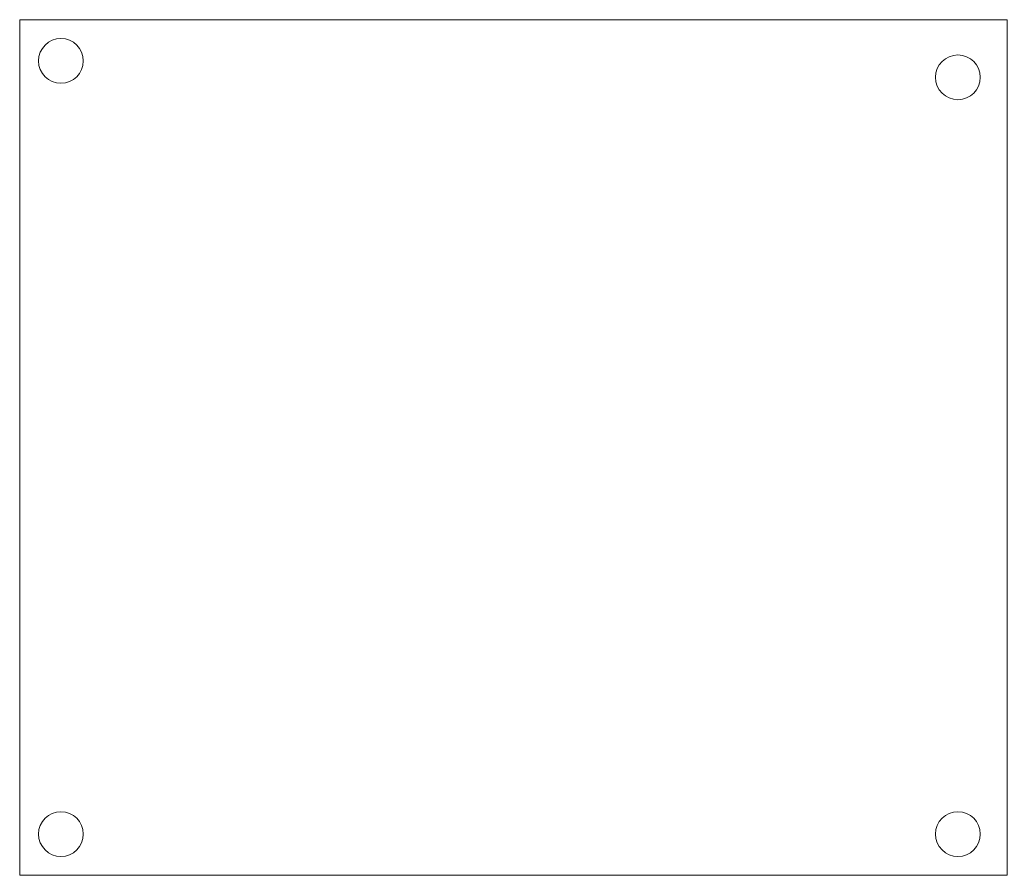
# Model space of a CAD drawing. Header units: millimetres. Extents: x 98.6 to 174.8, y 94.2 to 160.3.
import ezdxf

# ---------------------------------------------------------------- set-up
doc = ezdxf.new("R2010")
doc.units = ezdxf.units.MM

msp = doc.modelspace()

# ---------------------------------------------------------------- linework, layer by layer
at = {"color": 7, "linetype": 'Continuous', "lineweight": 15}
for p, q in [((98.573, 160.267), (98.573, 94.227)), ((174.773, 160.267), (98.573, 160.267)), ((174.773, 94.227), (174.773, 160.267)), ((98.573, 94.227), (174.773, 94.227))]:
    msp.add_line(p, q, dxfattribs=at)
for centre in [(101.748, 157.092), (170.963, 155.822), (101.748, 97.402), (170.963, 97.402)]:
    msp.add_circle(centre, 1.727, dxfattribs=at)

doc.saveas('drawing.dxf')
